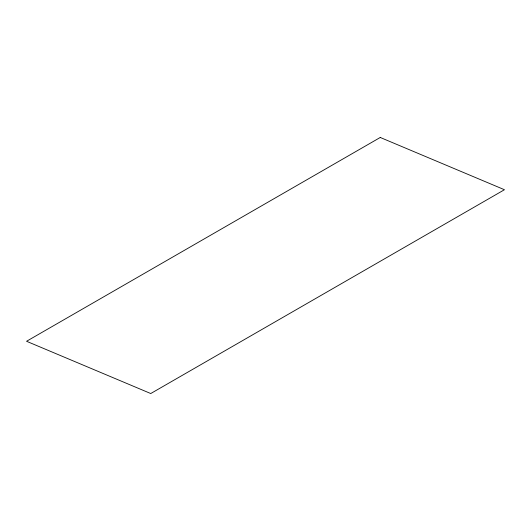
<?xml version="1.0" encoding="UTF-8"?>
<svg xmlns="http://www.w3.org/2000/svg" width="531" height="531" viewBox="0 0 531 531"><rect width="100%" height="100%" fill="white"/><g stroke="black" fill="none" stroke-linecap="round" stroke-linejoin="round"><path stroke-width="0.8" d="M380.256 137.469L26.55 341.28L150.744 393.531L504.45 189.72L380.256 137.469"/></g></svg>
